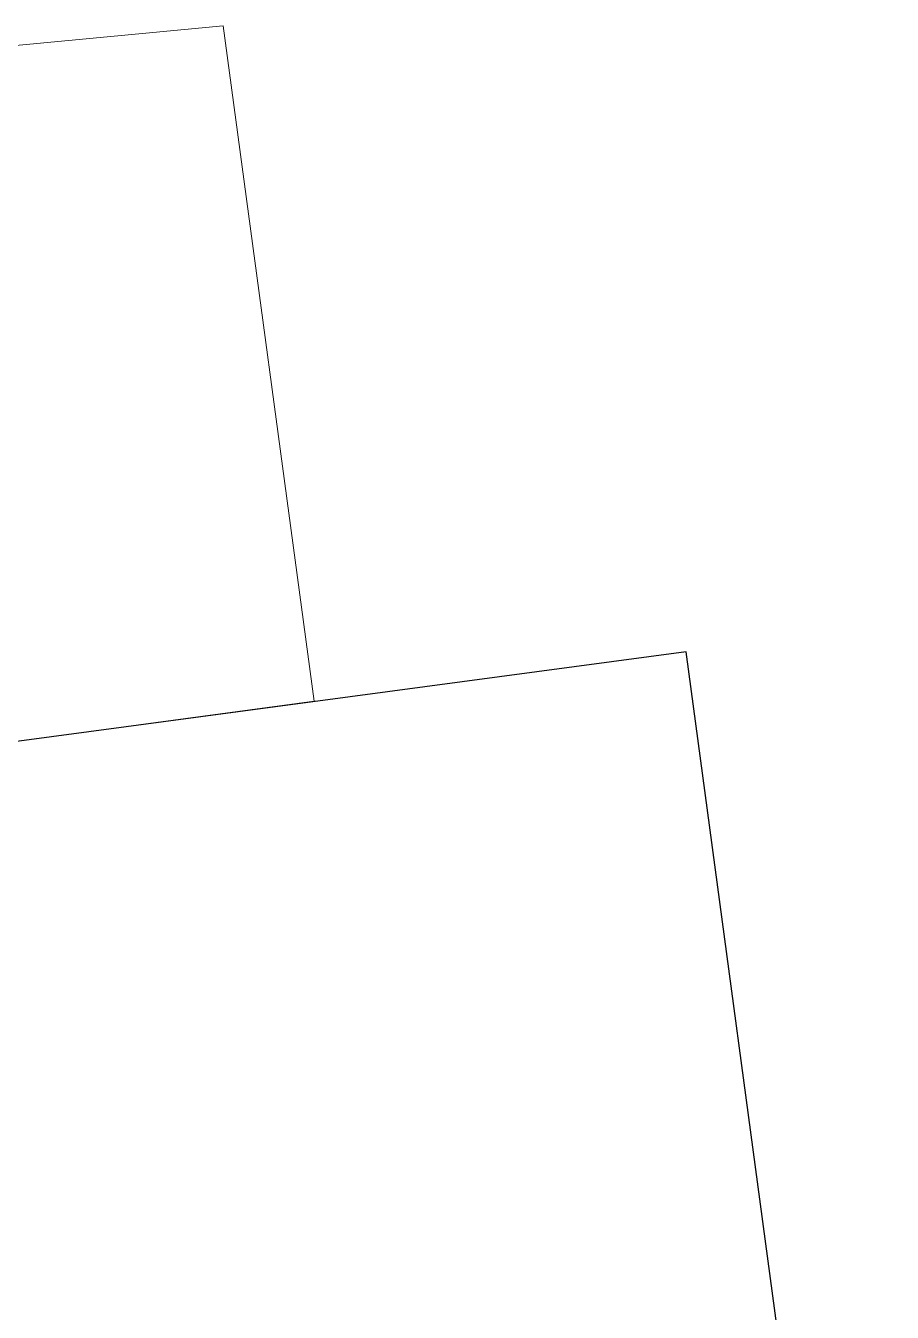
# Model space of a CAD drawing. Header units: millimetres. Extents: x -293269 to 249652, y -282216 to 177033.
# Drawn here: x 127108 to 249652, y -48923 to 133047 of the extents above; entities that cross this region are included whole.
import ezdxf

# ---------------------------------------------------------------- set-up
doc = ezdxf.new("R2010")
doc.units = ezdxf.units.MM
doc.header["$MEASUREMENT"] = 0
doc.layers.add('New_Structural - Bearing', color=7, linetype='Continuous')
doc.layers.add('New_Structural - Bearing_Pen_No__150', color=7, linetype='Continuous', lineweight=25, true_color=0x5b5b00)
doc.layers.add('New_Structural - Bearing_Pen_No__184', color=7, linetype='Continuous', lineweight=0, true_color=0xe8e8e8)

# ---------------------------------------------------------------- blocks, each defined once
blk = doc.blocks.new('Slab_571', base_point=(30678, 92748))
at = {"layer": 'New_Structural - Bearing_Pen_No__184', "color": 254, "linetype": 'Continuous', "lineweight": 0, "true_color": 0xe8e8e8, "flags": 128}
blk.add_lwpolyline([(30678, 92748, 0.0391954), (30543, 88736, 0.1951778), (30857, 88053, -0.1157684), (34063, 83215), (39283, 44954), (40820, 38870), (44180, 33615), (46891, 28940), (50842, 23247), (51715, 21863), (167886, 37492), (155031, 133047), (78423, 125766, 0.0389773), (54997, 121472, 0.1333288), (37269, 110937, 0.0225795), (34472, 107072, 0.092146)], format="xyb", close=True, dxfattribs=at)
blk = doc.blocks.new('Slab_574', base_point=(51524, 21863))
at = {"layer": 'New_Structural - Bearing_Pen_No__150', "color": 58, "linetype": 'Continuous', "lineweight": 25, "true_color": 0x5b5b00, "flags": 128}
blk.add_lwpolyline([(51524, 21863), (51924, 21052), (54752, 15079), (57979, 7701), (58324, 7053, 0.0896475), (67639, -3830), (70393, -6500, -0.0201911), (73114, -9585, -0.0398496), (77712, -16265, 0.0416501), (78664, -17245, 0.1661135), (83582, -19254), (84402, -24424), (90462, -62641), (86443, -64301), (74899, -92709, -0.0572574), (72367, -125645, 0.1029771), (76555, -149634), (80068, -158126, 0.2716911), (123569, -190113), (123418, -188994), (249652, -172012), (220525, 44498)], format="xyb", close=True, dxfattribs=at)

msp = doc.modelspace()

# ---------------------------------------------------------------- block references
at = {"layer": 'New_Structural - Bearing', "color": 254, "linetype": 'Continuous', "lineweight": 0, "true_color": 0xe8e8e8}
msp.add_blockref('Slab_571', (30677.9, 92747.7), dxfattribs=at)
at = {"layer": 'New_Structural - Bearing', "color": 58, "linetype": 'Continuous', "lineweight": 25, "true_color": 0x5b5b00}
msp.add_blockref('Slab_574', (51523.8, 21863.4), dxfattribs=at)

doc.saveas('drawing.dxf')
